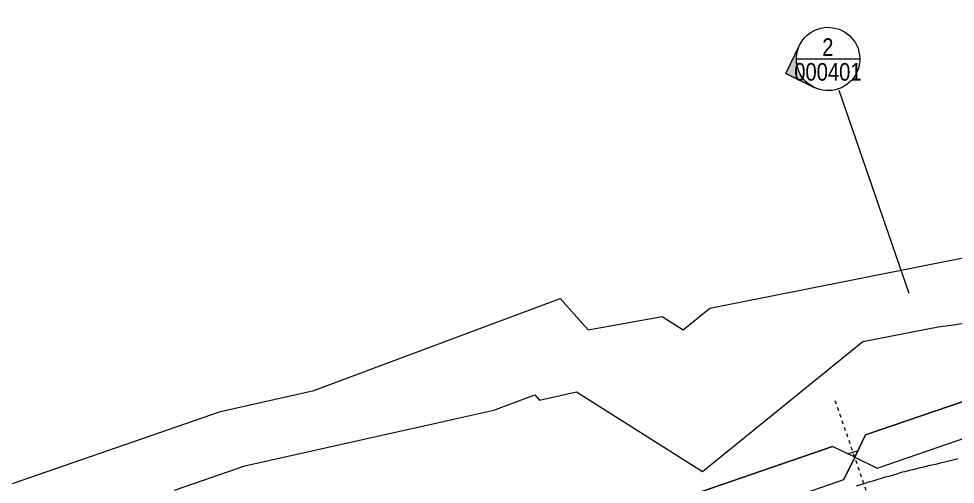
# Model space of a CAD drawing. Header units: metres. Extents: x -2477 to -2300, y 3875 to 4051.
# Drawn here: x -2411.54 to -2384.94, y 4036.55 to 4049.78 of the extents above; entities that cross this region are included whole.
import ezdxf

# ---------------------------------------------------------------- set-up
doc = ezdxf.new("R2010")
doc.units = ezdxf.units.M
doc.linetypes.add('Grid Line', pattern=[0.021, 0.012, -0.003, 0.003, -0.003])
for name, color, linetype, lineweight in [('A-DETL-GENF', 92, 'Continuous', 5), ('C-TOPO', 7, 'Continuous', 5), ('C-TOPO-MAJR', 7, 'Continuous', 20), ('C-TOPO-MINR', 7, 'Continuous', 5), ('G-ANNO-SYMB', 111, 'Continuous', 5), ('S-GRID', 1, 'Continuous', 5)]:
    doc.layers.add(name, color=color, linetype=linetype, lineweight=lineweight)
doc.styles.add('Arial Narrow', font='ARIALN.TTF', dxfattribs={"height": 0.5})

# ---------------------------------------------------------------- blocks, each defined once
blk = doc.blocks.new('Dimension - Grids _2D_ - 1-200-1063965-GA - Part A')
at = {"layer": 'A-DETL-GENF'}
for p, q in [((-4.323, 0.5), (-4.823, 0)), ((-4.823, 0), (-4.323, 0.5)), ((4.677, 0.5), (-4.323, 0.5)), ((-4.323, 0.5), (4.677, 0.5)), ((5.177, 0), (4.677, 0.5)), ((5.177, 0), (4.677, 0.5)), ((-4.823, 0), (-4.323, -0.5)), ((4.677, -0.5), (5.177, 0)), ((5.177, 0), (4.677, -0.5)), ((-4.823, 0), (-4.323, -0.5)), ((-4.323, -0.5), (4.677, -0.5)), ((-4.323, -0.5), (4.677, -0.5))]:
    blk.add_line(p, q, dxfattribs=at)
blk = doc.blocks.new('Section - Black 2-3055132-GA - Part A')
at = {"layer": 'G-ANNO-SYMB'}
h = blk.add_hatch(color=256, dxfattribs=at)
edge = h.paths.add_edge_path()
edge.add_line((-0.00788, 0.00318), (-0.0047, 0.00636))
edge.add_line((-0.0047, 0.00636), (-0.00152, 0.00318))
edge.add_arc((-0.0047, 0), 0.0045, 45, 135)
for p, q in [((-0.0047, 0.00636), (-0.00788, 0.00318)), ((-0.0047, 0.00636), (-0.00788, 0.00318)), ((-0.0047, 0.00636), (-0.00152, 0.00318)), ((-0.00152, 0.00318), (-0.0047, 0.00636))]:
    blk.add_line(p, q, dxfattribs=at)
for start, end in [(360, 180), (45, 135), (180, 360)]:
    blk.add_arc((-0.0047, 0), 0.0045, start, end, dxfattribs=at)

msp = doc.modelspace()

# ---------------------------------------------------------------- linework, layer by layer
at = {"layer": 'C-TOPO'}
msp.add_line((-2387.9969, 4037.4139), (-2387.6998, 4037.5123), dxfattribs=at)
at = {"layer": 'C-TOPO-MAJR', "color": 8, "lineweight": 15}
for p, q in [((-2391.9118, 4041.5497), (-2384.4278, 4043.0364)), ((-2403.1579, 4039.2096), (-2396.1641, 4041.8248)), ((-2396.1641, 4041.8248), (-2395.3718, 4040.9418)), ((-2392.6711, 4040.9344), (-2391.9118, 4041.5497)), ((-2395.3718, 4040.9418), (-2393.2677, 4041.3115)), ((-2393.2677, 4041.3115), (-2392.6711, 4040.9344)), ((-2405.8088, 4038.6166), (-2403.1579, 4039.2096)), ((-2411.7223, 4036.5744), (-2405.8088, 4038.6166)), ((-2385.9313, 4037.0213), (-2385.8356, 4037.0481)), ((-2385.8356, 4037.0481), (-2385.6547, 4037.093)), ((-2385.6547, 4037.093), (-2385.4558, 4037.1312)), ((-2385.4558, 4037.1312), (-2385.3564, 4037.1591)), ((-2385.3564, 4037.1591), (-2385.1603, 4037.2051)), ((-2385.1603, 4037.2051), (-2384.966, 4037.2506)), ((-2384.966, 4037.2506), (-2384.8635, 4037.2793)), ((-2387.2687, 4036.6489), (-2386.9221, 4036.757)), ((-2386.9221, 4036.757), (-2386.7894, 4036.7891)), ((-2386.7894, 4036.7891), (-2386.697, 4036.815)), ((-2386.697, 4036.815), (-2386.6031, 4036.842)), ((-2386.6031, 4036.842), (-2386.4393, 4036.9048)), ((-2386.4393, 4036.9048), (-2386.3656, 4036.9098)), ((-2386.3656, 4036.9098), (-2386.2721, 4036.9361)), ((-2386.2721, 4036.9361), (-2386.1113, 4036.982)), ((-2386.1113, 4036.982), (-2385.9313, 4037.0213)), ((-2387.748, 4036.5019), (-2387.5523, 4036.5632)), ((-2387.5523, 4036.5632), (-2387.3596, 4036.6234)), ((-2387.3596, 4036.6234), (-2387.2687, 4036.6489))]:
    msp.add_line(p, q, dxfattribs=at)
at = {"layer": 'C-TOPO-MINR', "color": 253}
for p, q in [((-2387.5667, 4040.6018), (-2385.4285, 4041.0266)), ((-2385.4285, 4041.0266), (-2384.9911, 4041.0786)), ((-2384.9911, 4041.0786), (-2384.4703, 4041.1679)), ((-2392.1225, 4036.9101), (-2387.5667, 4040.6018)), ((-2396.7498, 4038.9427), (-2395.7026, 4039.1726)), ((-2395.7026, 4039.1726), (-2392.1225, 4036.9101)), ((-2398.0475, 4038.654), (-2396.8819, 4039.0899)), ((-2396.8819, 4039.0899), (-2396.7498, 4038.9427)), ((-2399.152, 4038.407), (-2398.0475, 4038.654)), ((-2399.8149, 4038.2587), (-2399.152, 4038.407)), ((-2401.1403, 4037.9623), (-2399.8149, 4038.2587)), ((-2405.1167, 4037.0728), (-2401.1403, 4037.9623)), ((-2405.3353, 4036.9984), (-2405.2623, 4037.0232)), ((-2405.2623, 4037.0232), (-2405.1167, 4037.0728)), ((-2407.1202, 4036.382), (-2405.3353, 4036.9984))]:
    msp.add_line(p, q, dxfattribs=at)
at = {"layer": 'G-ANNO-SYMB'}
for p, q in [((-2389.4535, 4048.6347), (-2387.6535, 4048.6347)), ((-2388.2474, 4047.7459), (-2386.2625, 4041.9813))]:
    msp.add_line(p, q, dxfattribs=at)
at = {"layer": 'S-GRID', "linetype": 'Grid Line'}
msp.add_line((-2363.768, 3967.5361), (-2388.3556, 4038.942), dxfattribs=at)

# ---------------------------------------------------------------- block references
at = {"layer": 'A-DETL-GENF', "rotation": 19.00040712023049}
for p in [(-2383.2357, 4038.8858), (-2392.6909, 4035.6301)]:
    msp.add_blockref('Dimension - Grids _2D_ - 1-200-1063965-GA - Part A', p, dxfattribs=at)
at = {"layer": 'G-ANNO-SYMB', "extrusion": (0, 0, -1), "xscale": 199.9999999999999, "yscale": 199.9999999999999, "zscale": 199.9999999999999, "rotation": 250.9995928797831}
msp.add_blockref('Section - Black 2-3055132-GA - Part A', (2388.2474, 4047.7459), dxfattribs=at)

# ---------------------------------------------------------------- texts
at = {"layer": 'G-ANNO-SYMB', "char_height": 0.5, "attachment_point": 1, "style": 'Arial Narrow'}
for s, insert, width in [('2', (-2388.7198, 4049.2223), 0.38481), ('000401', (-2389.5138, 4048.519), 2.30886)]:
    msp.add_mtext(s, dxfattribs=dict(at, insert=insert, width=width))

doc.saveas('drawing.dxf')
